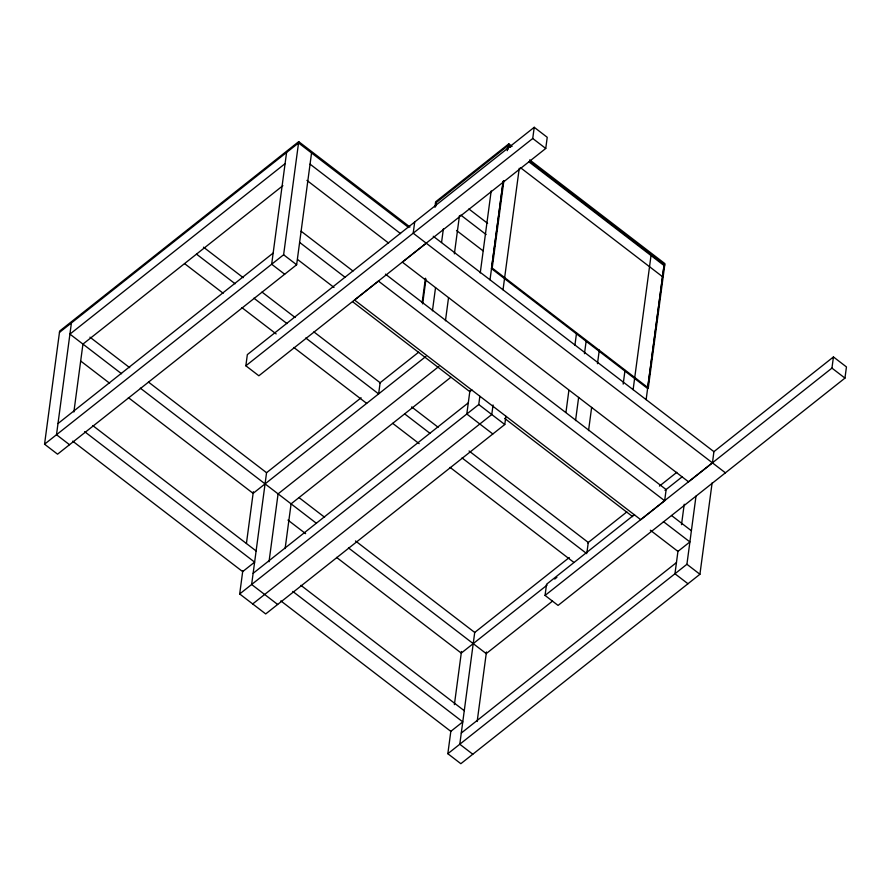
<?xml version="1.0" encoding="UTF-8"?>
<svg xmlns="http://www.w3.org/2000/svg" width="891" height="891" viewBox="0 0 891 891"><rect width="100%" height="100%" fill="white"/><g stroke="black" fill="none" stroke-linecap="round" stroke-linejoin="round"><path stroke-width="1.34" d="M311.549 152.974L296.636 264.761L57.559 454.187L44.55 444.197L59.641 331.073L298.719 141.647L409.949 227.016M71.414 322.943L56.501 434.73L69.509 444.709M73.875 411.998L82.974 343.826M245.849 365.789L247.342 354.618L534.221 127.302L547.23 137.292L545.749 148.463L258.858 375.779L245.849 365.789L532.74 138.484L534.221 127.302M286.579 152.461L271.666 264.237L284.675 274.228M44.55 444.197L283.616 254.77L298.719 141.647M505.876 416.331L504.785 424.506L265.707 613.932L239.69 593.963L242.786 570.786M246.417 543.521L253.334 491.721M361.1 397.798L266.554 472.709L251.641 584.496L277.658 604.466M269.015 561.753L278.115 493.592M285.12 548.566L291.123 503.582M414.694 222.015L413.201 233.197L725.419 472.82M422.134 302.795L425.43 278.215M434.931 207.202L435.654 201.8L508.806 143.841L512.102 146.369M422.668 303.876L425.965 279.017M435.643 206.634L436.189 202.547M432.436 310.792L435.543 287.57M441.557 242.497L443.373 228.842M445.444 320.782L448.552 297.561M454.377 253.846L459.478 215.6M480.249 272.913L491.186 190.952M469.902 390.837L466.806 414.003L492.823 433.973M529.7 159.868L664.92 263.647L648.292 387.897L647.579 388.465L491.476 268.614L503.17 181.218M507.369 149.811L507.915 145.712L510.109 147.405M490.017 279.83L503.148 181.486M507.257 150.679L507.915 145.712M491.476 268.614L492.188 268.046L503.883 180.65M508.082 149.243L508.806 143.841M239.69 593.963L478.757 404.536L479.848 396.361M503.025 289.809L519.253 168.243M493.046 404.982L491.776 414.527L252.699 603.942M712.109 482.933L699.925 574.272L460.847 763.698L447.839 753.708L450.935 730.542M454.388 704.636L461.482 651.466M569.249 557.543L474.714 632.454L459.789 744.241L472.798 754.232M477.164 721.51L486.441 651.978M565.963 412.333L568.87 390.481M574.884 345.407L576.533 333.111M426.254 243.221L402.353 262.154L688.554 481.819L712.466 462.875L713.903 451.659L833.441 356.946L846.45 366.925L844.958 378.107L558.067 605.412L545.058 595.433L546.551 584.251L634.581 514.508M575.541 420.619L578.638 397.397M584.474 353.694L586.111 341.398M588.55 430.609L591.646 407.387M597.482 363.673L599.309 350.018M586.946 552.409L588.272 542.474L469.056 450.98M623.177 384.099L624.992 370.444M633.122 389.657L651.02 255.539M647.579 388.465L664.018 265.563L664.742 264.995L529.521 161.182M646.131 399.647L664.029 265.529L528.641 161.616M664.653 500.753L378.441 281.099L354.54 300.044L640.74 519.698L664.653 500.753L666.145 489.582L385.435 274.15M678.051 550.582L674.955 573.759L687.963 583.739M681.504 524.676L684.232 504.228M447.839 753.708L686.916 564.281L696.005 496.12M545.058 595.433L831.949 368.117L833.441 356.946M59.463 332.41L298.541 142.983L408.679 227.517M285.098 163.632L69.932 334.114L121.566 373.752M82.941 344.104L282.892 185.673M57.993 423.548L273.158 253.066M435.476 203.148L508.627 145.144L510.821 146.87M379.577 383.163L418.692 352.157M425.898 356.456L253.111 493.358L128.382 397.631M278.081 493.87L438.907 366.435M291.09 503.849L450.835 377.283M471.963 389.924L469.791 391.65L352.791 301.849M253.133 573.314L468.298 402.832M587.726 542.909L626.841 511.913M659.44 486.085L676.837 472.308M665.009 490.406L682.395 476.629M547.107 585.086L461.26 653.103L336.531 557.376M554.714 579.061L556.897 577.335M552.509 601.091L486.23 653.615L348.481 547.909M461.282 733.059L676.447 562.577M532.74 138.484L545.749 148.463M831.949 368.117L844.958 378.107M520.533 167.72L662.536 276.7M468.878 208.973L487.611 223.363M460.77 215.076L486.13 234.545M456.526 230.479L482.989 250.783M492.188 268.046L648.292 387.897M433.249 236.26L713.958 451.692M310.057 164.144L400.571 233.62M306.927 180.394L388.61 243.087M301.102 231.214L352.981 271.031M671.513 515.499L691.383 530.746M299.61 242.397L344.873 277.134M663.405 521.603L689.89 541.928L677.94 551.395L650.341 530.223M297.594 259.493L334.025 287.448M504.64 418.391L632.688 516.669M283.616 254.77L296.636 264.761M478.757 404.536L504.785 424.506M686.916 564.281L699.925 574.272M203.504 247.186L243.243 277.68M262.01 292.081L295.121 317.497M313.888 331.897L380.123 382.729L378.63 393.911L305.769 337.99M411.653 406.931L438.149 427.268M196.499 254.124L235.135 283.772M253.89 298.173L287.013 323.589M404.648 413.881L430.03 433.36M462.039 457.929L586.779 553.656M184.537 263.591L223.173 293.25M241.94 307.651L276.154 333.913M293.818 347.468L366.669 403.378M392.697 423.348L419.182 443.673M450.089 467.396L573.715 562.277M89.946 337.166L129.685 367.66M148.452 382.061L266.554 472.709M299.198 497.757L324.591 517.237M355.498 540.96L474.714 632.454M140.333 388.153L316.472 523.34M80.914 361.2L109.615 383.23M287.96 520.099L305.624 533.653M92.753 425.575L256.118 550.961M300.902 585.331L464.267 710.706M84.634 431.667L254.626 562.132L242.675 571.61L72.683 441.145M292.783 591.424L462.774 721.888L450.824 731.355L280.832 600.89"/></g></svg>
